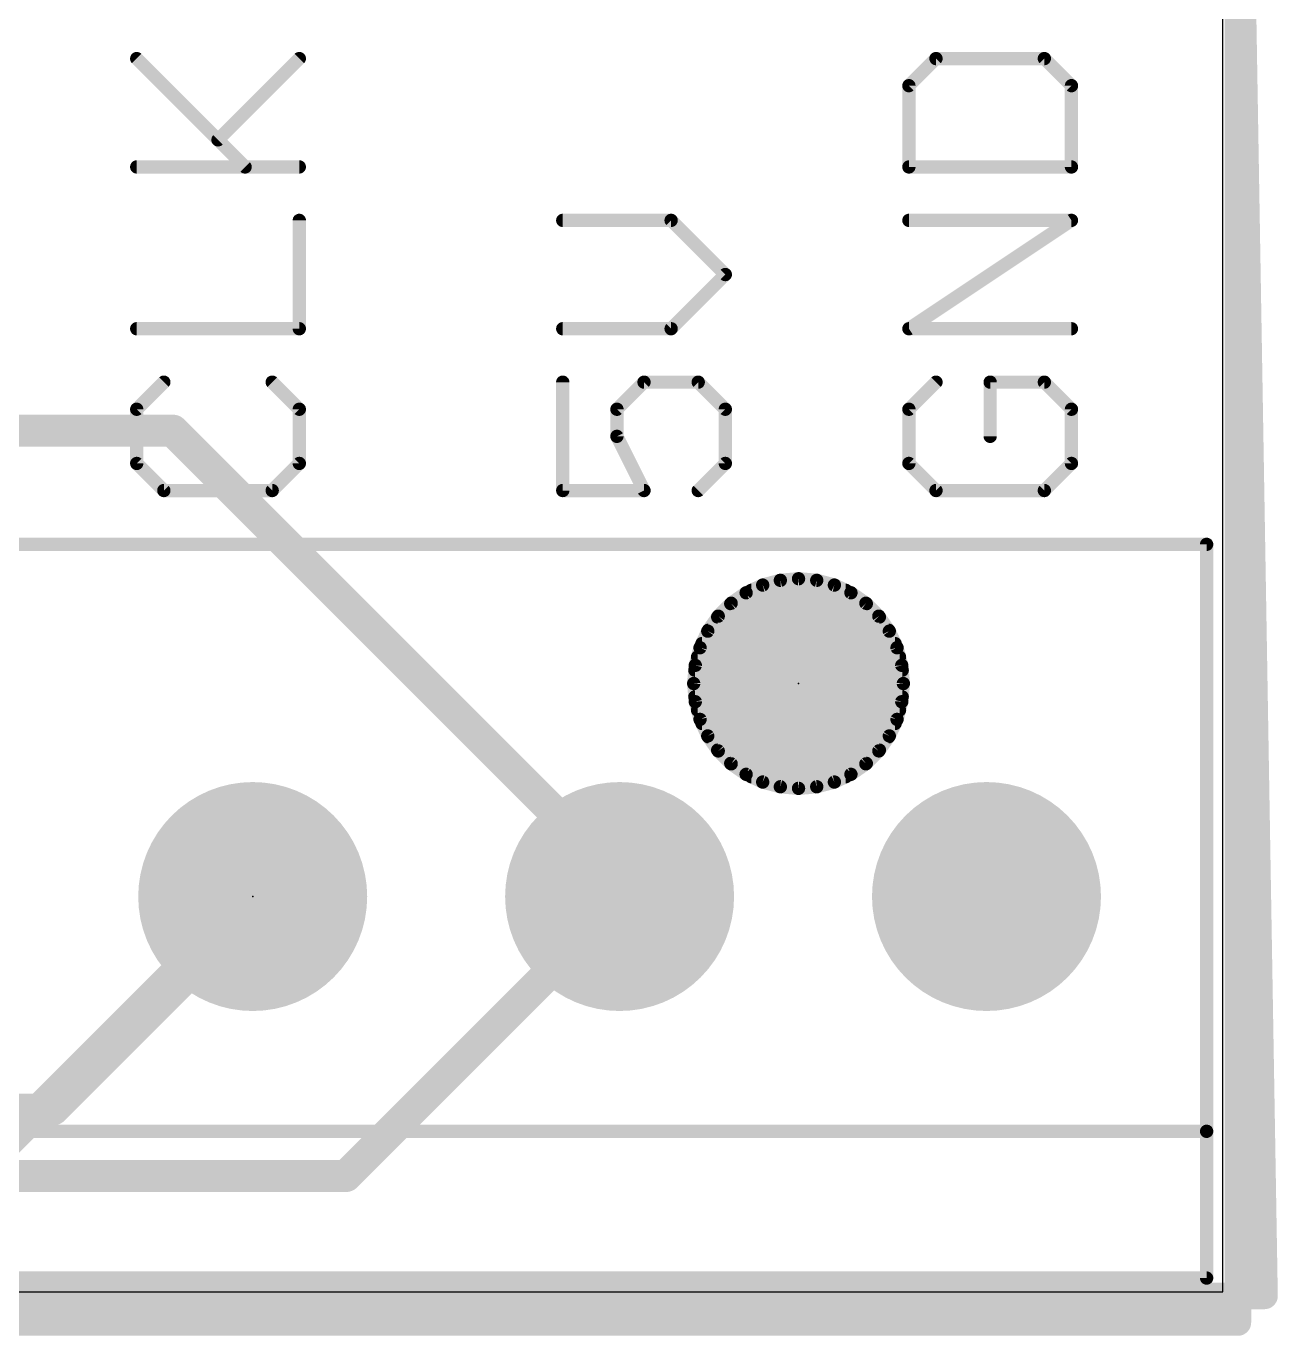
# Model space of a CAD drawing. Extents: x -4.4 to 50.7, y -2.2 to 26.3.
# Drawn here: x 38.73 to 50.67, y -0.38 to 12.11 of the extents above; entities that cross this region are included whole.
import ezdxf

# ---------------------------------------------------------------- set-up
doc = ezdxf.new("R2010")
doc.units = 0
for name, color, linetype in [('1', 12, 'CONTINUOUS'), ('16', 132, 'CONTINUOUS'), ('17', 110, 'CONTINUOUS'), ('20', 53, 'CONTINUOUS'), ('21', 253, 'CONTINUOUS'), ('23', 53, 'CONTINUOUS'), ('41', 12, 'CONTINUOUS')]:
    doc.layers.add(name, color=color, linetype=linetype)

# ---------------------------------------------------------------- blocks, each defined once
blk = doc.blocks.new('ROUNDP')
at = {"const_width": 0.5}
blk.add_lwpolyline([(0, -0.25, 1), (0, 0.25, 1), (0, -0.25)], format="xyb", dxfattribs=at)
blk = doc.blocks.new('PIE')
at = {"const_width": 0.5}
blk.add_lwpolyline([(0, -0.25, 1), (0, 0.25, 1), (0, -0.25)], format="xyb", dxfattribs=at)

msp = doc.modelspace()

# ---------------------------------------------------------------- linework, layer by layer
at = {"layer": '1'}
for points, const_width in [([(50.546, 0), (50.165, 22.733)], 0.254), ([(40.132, 8.255), (35.814, 8.255)], 0.3048), ([(44.45, 3.937), (40.132, 8.255)], 0.3048), ([(44.394, 3.81), (44.394, 4.12)], 0.3048), ([(44.394, 3.881), (44.45, 3.937)], 0.3048), ([(44.394, 3.81), (44.394, 3.881)], 0.3048), ([(40.894, 3.81), (40.894, 3.683)], 0.3048), ([(41.783, 1.143), (44.45, 3.81)], 0.3048), ([(44.45, 3.81), (44.394, 3.81)], 0.3048), ([(40.894, 3.683), (38.989, 1.778)], 0.3048), ([(38.989, 1.778), (25.146, 1.778)], 0.3048), ([(23.876, 1.143), (41.783, 1.143)], 0.3048), ([(-1.016, 0), (50.546, 0)], 0.254)]:
    msp.add_lwpolyline(points, dxfattribs=dict(at, const_width=const_width))
for points, const_width in [([(40.1859, 8.3089, 1), (40.0781, 8.2011)], 0.1524), ([(40.132, 8.1788, 1), (40.132, 8.3312)], 0.1524), ([(44.4702, 4.12, 1), (44.3178, 4.12)], 0.1524), ([(44.4702, 3.881, 1), (44.3178, 3.881)], 0.1524), ([(44.3401, 3.9349, 1), (44.4479, 3.8271)], 0.1524), ([(44.5039, 3.8831, 1), (44.3961, 3.9909)], 0.1524), ([(44.3961, 3.8831, 1), (44.5039, 3.9909)], 0.1524), ([(40.9702, 3.81, 1), (40.8178, 3.81)], 0.1524), ([(44.394, 3.8862, 1), (44.394, 3.7338)], 0.1524), ([(44.3178, 3.81, 1), (44.4702, 3.81)], 0.1524), ([(44.3178, 3.81, 1), (44.4702, 3.81)], 0.1524), ([(44.5039, 3.7561, 1), (44.3961, 3.8639)], 0.1524), ([(44.45, 3.7338, 1), (44.45, 3.8862)], 0.1524), ([(40.8178, 3.683, 1), (40.9702, 3.683)], 0.1524), ([(40.9479, 3.6291, 1), (40.8401, 3.7369)], 0.1524), ([(38.9351, 1.8319, 1), (39.0429, 1.7241)], 0.1524), ([(38.989, 1.7018, 1), (38.989, 1.8542)], 0.1524), ([(41.7291, 1.1969, 1), (41.8369, 1.0891)], 0.1524), ([(41.783, 1.0668, 1), (41.783, 1.2192)], 0.1524), ([(50.546, -0.0635, 1), (50.546, 0.0635)], 0.127), ([(50.4825, -0.0011, 1), (50.6095, 0.0011)], 0.127)]:
    msp.add_lwpolyline(points, format="xyb", dxfattribs=dict(at, const_width=const_width))
at = {"layer": '16'}
for points, const_width in [([(50.292, -0.254), (50.292, 22.606)], 0.254), ([(37.973, 0.889), (40.894, 3.81)], 0.3048), ([(-0.635, -0.254), (50.292, -0.254)], 0.254)]:
    msp.add_lwpolyline(points, dxfattribs=dict(at, const_width=const_width))
for points, const_width in [([(40.9479, 3.7561, 1), (40.8401, 3.8639)], 0.1524), ([(50.2285, -0.254, 1), (50.3555, -0.254)], 0.127), ([(50.292, -0.3175, 1), (50.292, -0.1905)], 0.127)]:
    msp.add_lwpolyline(points, format="xyb", dxfattribs=dict(at, const_width=const_width))
at = {"layer": '20'}
for p, q in [((50.15, 0.038), (50.15, 22.314)), ((0.005, 0.038), (50.15, 0.038))]:
    msp.add_line(p, q, dxfattribs=at)
at = {"layer": '21', "const_width": 0.127}
for points in [[(40.8216, 10.7707), (39.7878, 11.8045)], [(40.5631, 11.0292), (41.3385, 11.8045)], [(47.4122, 11.8045), (47.1538, 11.5461)], [(48.446, 11.8045), (47.4122, 11.8045)], [(48.7045, 11.5461), (48.446, 11.8045)], [(47.1538, 11.5461), (47.1538, 10.7707)], [(48.7045, 10.7707), (48.7045, 11.5461)], [(39.7878, 10.7707), (41.3385, 10.7707)], [(47.1538, 10.7707), (48.7045, 10.7707)], [(41.3385, 9.2271), (41.3385, 10.2609)], [(44.8856, 10.2609), (43.8518, 10.2609)], [(45.4025, 9.744), (44.8856, 10.2609)], [(47.1538, 9.2271), (48.7045, 10.2609)], [(48.7045, 10.2609), (47.1538, 10.2609)], [(44.8856, 9.2271), (45.4025, 9.744)], [(39.7878, 9.2271), (41.3385, 9.2271)], [(43.8518, 9.2271), (44.8856, 9.2271)], [(48.7045, 9.2271), (47.1538, 9.2271)], [(40.0462, 8.7173), (39.7878, 8.4589)], [(41.3385, 8.4589), (41.08, 8.7173)], [(43.8518, 8.7173), (43.8518, 7.6835)], [(44.3687, 8.4589), (44.6271, 8.7173)], [(44.6271, 8.7173), (45.144, 8.7173)], [(45.144, 8.7173), (45.4025, 8.4589)], [(47.4122, 8.7173), (47.1538, 8.4589)], [(48.446, 8.7173), (47.9291, 8.7173)], [(47.9291, 8.7173), (47.9291, 8.2004)], [(48.7045, 8.4589), (48.446, 8.7173)], [(39.7878, 8.4589), (39.7878, 7.942)], [(41.3385, 7.942), (41.3385, 8.4589)], [(44.3687, 8.2004), (44.3687, 8.4589)], [(45.4025, 8.4589), (45.4025, 7.942)], [(47.1538, 8.4589), (47.1538, 7.942)], [(48.7045, 7.942), (48.7045, 8.4589)], [(44.6271, 7.6835), (44.3687, 8.2004)], [(39.7878, 7.942), (40.0462, 7.6835)], [(41.08, 7.6835), (41.3385, 7.942)], [(45.4025, 7.942), (45.144, 7.6835)], [(47.1538, 7.942), (47.4122, 7.6835)], [(48.446, 7.6835), (48.7045, 7.942)], [(40.0462, 7.6835), (41.08, 7.6835)], [(43.8518, 7.6835), (44.6271, 7.6835)], [(47.4122, 7.6835), (48.446, 7.6835)], [(49.994, 7.17), (31.994, 7.17)], [(49.994, 1.57), (49.994, 7.17)], [(31.994, 1.57), (49.994, 1.57)], [(49.994, 0.17), (49.994, 1.57)], [(31.994, 0.17), (49.994, 0.17)]]:
    msp.add_lwpolyline(points, dxfattribs=at)
at = {"layer": '21', "const_width": 0.0635}
for points in [[(39.8102, 11.827, 1), (39.7653, 11.7821)], [(41.361, 11.7821, 1), (41.316, 11.827)], [(47.4122, 11.8363, 1), (47.4122, 11.7728)], [(47.4347, 11.7821, 1), (47.3898, 11.827)], [(48.4685, 11.827, 1), (48.4236, 11.7821)], [(48.446, 11.7728, 1), (48.446, 11.8363)], [(47.1855, 11.5461, 1), (47.122, 11.5461)], [(47.1313, 11.5685, 1), (47.1762, 11.5236)], [(48.7363, 11.5461, 1), (48.6728, 11.5461)], [(48.682, 11.5236, 1), (48.727, 11.5685)], [(40.5407, 11.0516, 1), (40.5856, 11.0067)], [(39.7878, 10.8025, 1), (39.7878, 10.739)], [(40.7991, 10.7483, 1), (40.844, 10.7932)], [(41.3385, 10.739, 1), (41.3385, 10.8025)], [(47.122, 10.7707, 1), (47.1855, 10.7707)], [(47.1538, 10.8025, 1), (47.1538, 10.739)], [(48.6728, 10.7707, 1), (48.7363, 10.7707)], [(48.7045, 10.739, 1), (48.7045, 10.8025)], [(41.3703, 10.2609, 1), (41.3068, 10.2609)], [(43.8518, 10.2927, 1), (43.8518, 10.2292)], [(44.908, 10.2834, 1), (44.8631, 10.2385)], [(44.8856, 10.2292, 1), (44.8856, 10.2927)], [(47.1538, 10.2927, 1), (47.1538, 10.2292)], [(48.7221, 10.2345, 1), (48.6869, 10.2873)], [(48.7045, 10.2292, 1), (48.7045, 10.2927)], [(45.425, 9.7216, 1), (45.38, 9.7665)], [(45.38, 9.7216, 1), (45.425, 9.7665)], [(39.7878, 9.2589, 1), (39.7878, 9.1954)], [(41.3068, 9.2271, 1), (41.3703, 9.2271)], [(41.3385, 9.1954, 1), (41.3385, 9.2589)], [(43.8518, 9.2589, 1), (43.8518, 9.1954)], [(44.8631, 9.2496, 1), (44.908, 9.2047)], [(44.8856, 9.1954, 1), (44.8856, 9.2589)], [(47.1538, 9.2589, 1), (47.1538, 9.1954)], [(47.1362, 9.2535, 1), (47.1714, 9.2007)], [(48.7045, 9.1954, 1), (48.7045, 9.2589)], [(40.0687, 8.6949, 1), (40.0238, 8.7398)], [(41.1025, 8.7398, 1), (41.0576, 8.6949)], [(43.8835, 8.7173, 1), (43.82, 8.7173)], [(44.6271, 8.7491, 1), (44.6271, 8.6856)], [(44.6496, 8.6949, 1), (44.6047, 8.7398)], [(45.1665, 8.7398, 1), (45.1216, 8.6949)], [(45.144, 8.6856, 1), (45.144, 8.7491)], [(47.4347, 8.6949, 1), (47.3898, 8.7398)], [(47.9291, 8.7491, 1), (47.9291, 8.6856)], [(47.9609, 8.7173, 1), (47.8974, 8.7173)], [(48.4685, 8.7398, 1), (48.4236, 8.6949)], [(48.446, 8.6856, 1), (48.446, 8.7491)], [(39.8195, 8.4589, 1), (39.756, 8.4589)], [(39.7653, 8.4813, 1), (39.8102, 8.4364)], [(41.3703, 8.4589, 1), (41.3068, 8.4589)], [(41.316, 8.4364, 1), (41.361, 8.4813)], [(44.4004, 8.4589, 1), (44.3369, 8.4589)], [(44.3462, 8.4813, 1), (44.3911, 8.4364)], [(45.4343, 8.4589, 1), (45.3708, 8.4589)], [(45.38, 8.4364, 1), (45.425, 8.4813)], [(47.1855, 8.4589, 1), (47.122, 8.4589)], [(47.1313, 8.4813, 1), (47.1762, 8.4364)], [(48.7363, 8.4589, 1), (48.6728, 8.4589)], [(48.682, 8.4364, 1), (48.727, 8.4813)], [(44.3971, 8.2146, 1), (44.3403, 8.1862)], [(44.3369, 8.2004, 1), (44.4004, 8.2004)], [(47.8974, 8.2004, 1), (47.9609, 8.2004)], [(39.8102, 7.9644, 1), (39.7653, 7.9195)], [(41.361, 7.9195, 1), (41.316, 7.9644)], [(45.425, 7.9195, 1), (45.38, 7.9644)], [(47.1762, 7.9644, 1), (47.1313, 7.9195)], [(48.727, 7.9195, 1), (48.682, 7.9644)], [(39.756, 7.942, 1), (39.8195, 7.942)], [(41.3068, 7.942, 1), (41.3703, 7.942)], [(45.3708, 7.942, 1), (45.4343, 7.942)], [(47.122, 7.942, 1), (47.1855, 7.942)], [(48.6728, 7.942, 1), (48.7363, 7.942)], [(40.0462, 7.7153, 1), (40.0462, 7.6518)], [(41.08, 7.6518, 1), (41.08, 7.7153)], [(43.8518, 7.7153, 1), (43.8518, 7.6518)], [(44.6271, 7.6518, 1), (44.6271, 7.7153)], [(47.4122, 7.7153, 1), (47.4122, 7.6518)], [(48.446, 7.6518, 1), (48.446, 7.7153)], [(40.0238, 7.661, 1), (40.0687, 7.706)], [(41.0576, 7.706, 1), (41.1025, 7.661)], [(43.82, 7.6835, 1), (43.8835, 7.6835)], [(44.5987, 7.6693, 1), (44.6555, 7.6977)], [(45.1216, 7.706, 1), (45.1665, 7.661)], [(47.3898, 7.661, 1), (47.4347, 7.706)], [(48.4236, 7.706, 1), (48.4685, 7.661)], [(50.0258, 7.17, 1), (49.9622, 7.17)], [(49.994, 7.1383, 1), (49.994, 7.2017)], [(50.0258, 1.57, 1), (49.9622, 1.57)], [(49.994, 1.5383, 1), (49.994, 1.6018)], [(49.9622, 1.57, 1), (50.0258, 1.57)], [(49.9622, 0.17, 1), (50.0258, 0.17)], [(49.994, 0.1383, 1), (49.994, 0.2018)]]:
    msp.add_lwpolyline(points, format="xyb", dxfattribs=at)
at = {"layer": '23'}
for p in [(46.101, 5.842), (40.894, 3.81)]:
    msp.add_point(p, dxfattribs=at)
at = {"layer": '41', "const_width": 0.127}
for points in [[(45.9274, 6.8268), (45.759, 6.7817)], [(46.101, 6.842), (45.9274, 6.8268)], [(46.2746, 6.8268), (46.101, 6.842)], [(46.443, 6.7817), (46.2746, 6.8268)], [(45.601, 6.708), (45.4582, 6.608)], [(45.759, 6.7817), (45.601, 6.708)], [(45.6503, 6.731), (46.5517, 6.731)], [(46.601, 6.708), (46.443, 6.7817)], [(46.7438, 6.608), (46.601, 6.708)], [(45.4582, 6.608), (45.335, 6.4848)], [(45.4542, 6.604), (46.7478, 6.604)], [(46.867, 6.4848), (46.7438, 6.608)], [(45.335, 6.4848), (45.235, 6.342)], [(45.3295, 6.477), (46.8725, 6.477)], [(46.967, 6.342), (46.867, 6.4848)], [(45.235, 6.342), (45.1613, 6.184)], [(45.2406, 6.35), (46.9614, 6.35)], [(47.0407, 6.184), (46.967, 6.342)], [(45.1613, 6.184), (45.1162, 6.0156)], [(45.1795, 6.223), (47.0225, 6.223)], [(47.0858, 6.0156), (47.0407, 6.184)], [(45.1377, 6.096), (47.0643, 6.096)], [(45.1162, 6.0156), (45.101, 5.842)], [(45.1121, 5.969), (47.0899, 5.969)], [(47.101, 5.842), (47.0858, 6.0156)], [(45.101, 5.842), (45.1162, 5.6684)], [(45.101, 5.842), (47.101, 5.842)], [(47.0858, 5.6684), (47.101, 5.842)], [(45.1121, 5.715), (47.0899, 5.715)], [(45.1162, 5.6684), (45.1613, 5.5)], [(45.1377, 5.588), (47.0643, 5.588)], [(47.0407, 5.5), (47.0858, 5.6684)], [(45.1613, 5.5), (45.235, 5.342)], [(45.1795, 5.461), (47.0225, 5.461)], [(46.967, 5.342), (47.0407, 5.5)], [(45.235, 5.342), (45.335, 5.1992)], [(45.2406, 5.334), (46.9614, 5.334)], [(46.867, 5.1992), (46.967, 5.342)], [(45.3295, 5.207), (46.8725, 5.207)], [(45.335, 5.1992), (45.4582, 5.076)], [(46.7438, 5.076), (46.867, 5.1992)], [(45.4542, 5.08), (46.7478, 5.08)], [(45.4582, 5.076), (45.601, 4.976)], [(46.601, 4.976), (46.7438, 5.076)], [(45.601, 4.976), (45.759, 4.9023)], [(45.6503, 4.953), (46.5517, 4.953)], [(46.443, 4.9023), (46.601, 4.976)], [(45.759, 4.9023), (45.9274, 4.8572)], [(45.9274, 4.8572), (46.101, 4.842)], [(46.101, 4.842), (46.2746, 4.8572)], [(46.2746, 4.8572), (46.443, 4.9023)]]:
    msp.add_lwpolyline(points, dxfattribs=at)
at = {"layer": '41', "const_width": 0.0635}
for points in [[(45.9246, 6.8584, 1), (45.9301, 6.7952)], [(45.9356, 6.7961, 1), (45.9191, 6.8575)], [(46.1038, 6.8736, 1), (46.0982, 6.8104)], [(46.1038, 6.8104, 1), (46.0982, 6.8736)], [(46.2829, 6.8575, 1), (46.2664, 6.7961)], [(46.2719, 6.7952, 1), (46.2774, 6.8584)], [(45.5876, 6.7368, 1), (45.6144, 6.6792)], [(45.6192, 6.682, 1), (45.5828, 6.734)], [(45.6503, 6.7628, 1), (45.6503, 6.6993)], [(45.7508, 6.8124, 1), (45.7672, 6.751)], [(45.7724, 6.7529, 1), (45.7456, 6.8105)], [(46.4564, 6.8105, 1), (46.4296, 6.7529)], [(46.4348, 6.751, 1), (46.4512, 6.8124)], [(46.5517, 6.6993, 1), (46.5517, 6.7628)], [(46.6192, 6.734, 1), (46.5828, 6.682)], [(46.5876, 6.6792, 1), (46.6144, 6.7368)], [(45.4542, 6.6357, 1), (45.4542, 6.5723)], [(45.44, 6.6341, 1), (45.4764, 6.582)], [(45.4807, 6.5856, 1), (45.4358, 6.6305)], [(46.7662, 6.6305, 1), (46.7213, 6.5856)], [(46.7256, 6.582, 1), (46.762, 6.6341)], [(46.7478, 6.5723, 1), (46.7478, 6.6357)], [(45.3295, 6.5088, 1), (45.3295, 6.4453)], [(45.3125, 6.5072, 1), (45.3574, 6.4623)], [(45.361, 6.4666, 1), (45.3089, 6.503)], [(46.8931, 6.503, 1), (46.841, 6.4666)], [(46.8446, 6.4623, 1), (46.8895, 6.5072)], [(46.8725, 6.4453, 1), (46.8725, 6.5088)], [(45.209, 6.3602, 1), (45.261, 6.3238)], [(45.2638, 6.3286, 1), (45.2062, 6.3554)], [(45.2406, 6.3818, 1), (45.2406, 6.3183)], [(46.9958, 6.3554, 1), (46.9382, 6.3286)], [(46.941, 6.3238, 1), (46.993, 6.3602)], [(46.9614, 6.3183, 1), (46.9614, 6.3818)], [(45.192, 6.1758, 1), (45.1306, 6.1922)], [(45.1795, 6.2547, 1), (45.1795, 6.1913)], [(47.0714, 6.1922, 1), (47.01, 6.1758)], [(47.0225, 6.1913, 1), (47.0225, 6.2547)], [(45.1377, 6.1277, 1), (45.1377, 6.0643)], [(45.1325, 6.1974, 1), (45.1901, 6.1706)], [(47.0119, 6.1706, 1), (47.0695, 6.1974)], [(47.0643, 6.0643, 1), (47.0643, 6.1277)], [(45.1121, 6.0008, 1), (45.1121, 5.9373)], [(45.0855, 6.0239, 1), (45.1469, 6.0074)], [(45.1478, 6.0129, 1), (45.0846, 6.0184)], [(47.1174, 6.0184, 1), (47.0542, 6.0129)], [(47.0551, 6.0074, 1), (47.1165, 6.0239)], [(47.0899, 5.9373, 1), (47.0899, 6.0008)], [(45.101, 5.8738, 1), (45.101, 5.8103)], [(45.1326, 5.8448, 1), (45.0694, 5.8392)], [(45.0694, 5.8448, 1), (45.1326, 5.8392)], [(47.1326, 5.8392, 1), (47.0694, 5.8448)], [(47.0694, 5.8392, 1), (47.1326, 5.8448)], [(47.101, 5.8103, 1), (47.101, 5.8738)], [(45.1121, 5.7467, 1), (45.1121, 5.6833)], [(47.0899, 5.6833, 1), (47.0899, 5.7467)], [(45.1469, 5.6766, 1), (45.0855, 5.6601)], [(45.0846, 5.6656, 1), (45.1478, 5.6711)], [(45.1377, 5.6197, 1), (45.1377, 5.5563)], [(47.0542, 5.6711, 1), (47.1174, 5.6656)], [(47.1165, 5.6601, 1), (47.0551, 5.6766)], [(47.0643, 5.5563, 1), (47.0643, 5.6197)], [(45.1901, 5.5134, 1), (45.1325, 5.4866)], [(45.1306, 5.4918, 1), (45.192, 5.5082)], [(45.1795, 5.4928, 1), (45.1795, 5.4293)], [(47.01, 5.5082, 1), (47.0714, 5.4918)], [(47.0695, 5.4866, 1), (47.0119, 5.5134)], [(47.0225, 5.4293, 1), (47.0225, 5.4928)], [(45.261, 5.3602, 1), (45.209, 5.3238)], [(45.2062, 5.3286, 1), (45.2638, 5.3554)], [(45.2406, 5.3658, 1), (45.2406, 5.3023)], [(46.9382, 5.3554, 1), (46.9958, 5.3286)], [(46.993, 5.3238, 1), (46.941, 5.3602)], [(46.9614, 5.3023, 1), (46.9614, 5.3658)], [(45.3295, 5.2387, 1), (45.3295, 5.1753)], [(45.3574, 5.2217, 1), (45.3125, 5.1768)], [(45.3089, 5.181, 1), (45.361, 5.2174)], [(46.841, 5.2174, 1), (46.8931, 5.181)], [(46.8895, 5.1768, 1), (46.8446, 5.2217)], [(46.8725, 5.1753, 1), (46.8725, 5.2387)], [(45.4542, 5.1117, 1), (45.4542, 5.0483)], [(45.4764, 5.102, 1), (45.44, 5.0499)], [(45.4358, 5.0535, 1), (45.4807, 5.0984)], [(46.7213, 5.0984, 1), (46.7662, 5.0535)], [(46.762, 5.0499, 1), (46.7256, 5.102)], [(46.7478, 5.0483, 1), (46.7478, 5.1117)], [(45.6144, 5.0048, 1), (45.5876, 4.9472)], [(45.5828, 4.95, 1), (45.6192, 5.002)], [(45.6503, 4.9848, 1), (45.6503, 4.9213)], [(46.5517, 4.9213, 1), (46.5517, 4.9848)], [(46.5828, 5.002, 1), (46.6192, 4.95)], [(46.6144, 4.9472, 1), (46.5876, 5.0048)], [(45.7672, 4.933, 1), (45.7508, 4.8716)], [(45.7456, 4.8735, 1), (45.7724, 4.9311)], [(45.9301, 4.8888, 1), (45.9246, 4.8256)], [(45.9191, 4.8265, 1), (45.9356, 4.8879)], [(46.0982, 4.8736, 1), (46.1038, 4.8104)], [(46.0982, 4.8104, 1), (46.1038, 4.8736)], [(46.2664, 4.8879, 1), (46.2829, 4.8265)], [(46.2774, 4.8256, 1), (46.2719, 4.8888)], [(46.4296, 4.9311, 1), (46.4564, 4.8735)], [(46.4512, 4.8716, 1), (46.4348, 4.933)]]:
    msp.add_lwpolyline(points, format="xyb", dxfattribs=at)

# ---------------------------------------------------------------- block references
at = {"layer": '1'}
msp.add_blockref('PIE', (46.101, 5.842), dxfattribs=at)
at = {"layer": '17', "xscale": 2.1844, "yscale": 2.1844}
for p in [(40.894, 3.81), (40.894, 3.81), (44.394, 3.81), (44.394, 3.81), (47.894, 3.81), (47.894, 3.81)]:
    msp.add_blockref('ROUNDP', p, dxfattribs=at)

doc.saveas('drawing.dxf')
